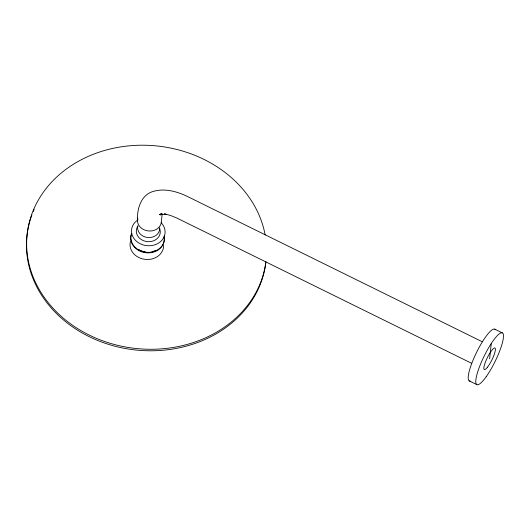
<?xml version="1.0" encoding="UTF-8"?>
<svg xmlns="http://www.w3.org/2000/svg" width="530" height="530" viewBox="0 0 530 530"><rect width="100%" height="100%" fill="white"/><g stroke="black" fill="none" stroke-linecap="round" stroke-linejoin="round"><path stroke-width="0.79" d="M137.436 220.719C136.972 208.952 140.847 194.55 153.773 191.27C164.989 188.13 176.874 191.463 187.083 196.305L482.333 341.784M162.187 213.848L161.425 220.93A12.018 10.183 6.1 0 1 148.161 230.928A12.018 10.183 6.1 0 1 137.767 218.082M489.634 358.783L491.264 343.539M161.153 214.001L160.239 215.021L161.206 213.981M161.339 213.842L160.206 214.518L161.829 213.915L159.371 214.458L166.201 214.233L164.32 213.948L170.315 215.365L176.815 218.035L471.693 363.341M494.788 329.17L502.374 332.906M469.302 380.918L476.894 384.654M163.618 245.357A16.827 14.25 6.1 0 1 145.048 259.349A16.827 14.25 6.1 0 1 130.499 241.369M164.187 237.261A16.827 14.25 6.1 0 1 145.757 252.744A16.827 14.25 6.1 0 1 131.705 233.352M155.787 250.332A15.854 13.429 6.1 0 1 152.011 251.644M145.445 251.876A15.854 13.429 6.1 0 1 143.816 251.571M143.02 251.366A15.854 13.429 6.1 0 1 140.695 250.531M139.96 250.193A15.854 13.429 6.1 0 1 138.549 249.411M164.108 236.009A16.827 14.25 6.1 0 1 147.565 252.373A16.827 14.25 6.1 0 1 131.076 234.982M161.08 222.62A16.827 14.25 6.1 0 1 158.96 242.839A16.827 14.25 6.1 0 1 135.13 239.971A16.827 14.25 6.1 0 1 138.085 219.851M159.258 227.688A12.018 10.183 6.1 0 1 147.804 241.667A12.018 10.183 6.1 0 1 137.754 226.303M265.755 263.125A120.177 101.806 6.1 0 1 122.119 347.885A120.177 101.806 6.1 0 1 31.906 214.975M33.277 211.496A120.177 101.806 6.1 0 1 34.178 209.436M265.921 261.601A120.177 101.806 6.1 0 1 84.681 332.721A120.177 101.806 6.1 0 1 79.639 160.63A120.177 101.806 6.1 0 1 265.139 234.969M159.682 228.291A11.057 9.368 6.1 0 1 147.479 237.486A11.057 9.368 6.1 0 1 137.913 225.667M470.13 381.043A28.845 6.088 -63.8 0 1 476.569 352.384A28.845 6.088 -63.8 0 1 495.391 329.74M486.222 376.644A28.845 6.088 -63.8 0 0 502.983 333.476A28.845 6.088 -63.8 0 0 479.696 366.23A28.845 6.088 -63.8 0 0 486.222 376.644M487.494 367.191A12.018 2.537 -63.8 0 0 495.351 348.654A12.018 2.537 -63.8 0 0 486.056 360.499A12.018 2.537 -63.8 0 0 487.494 367.191"/></g></svg>
